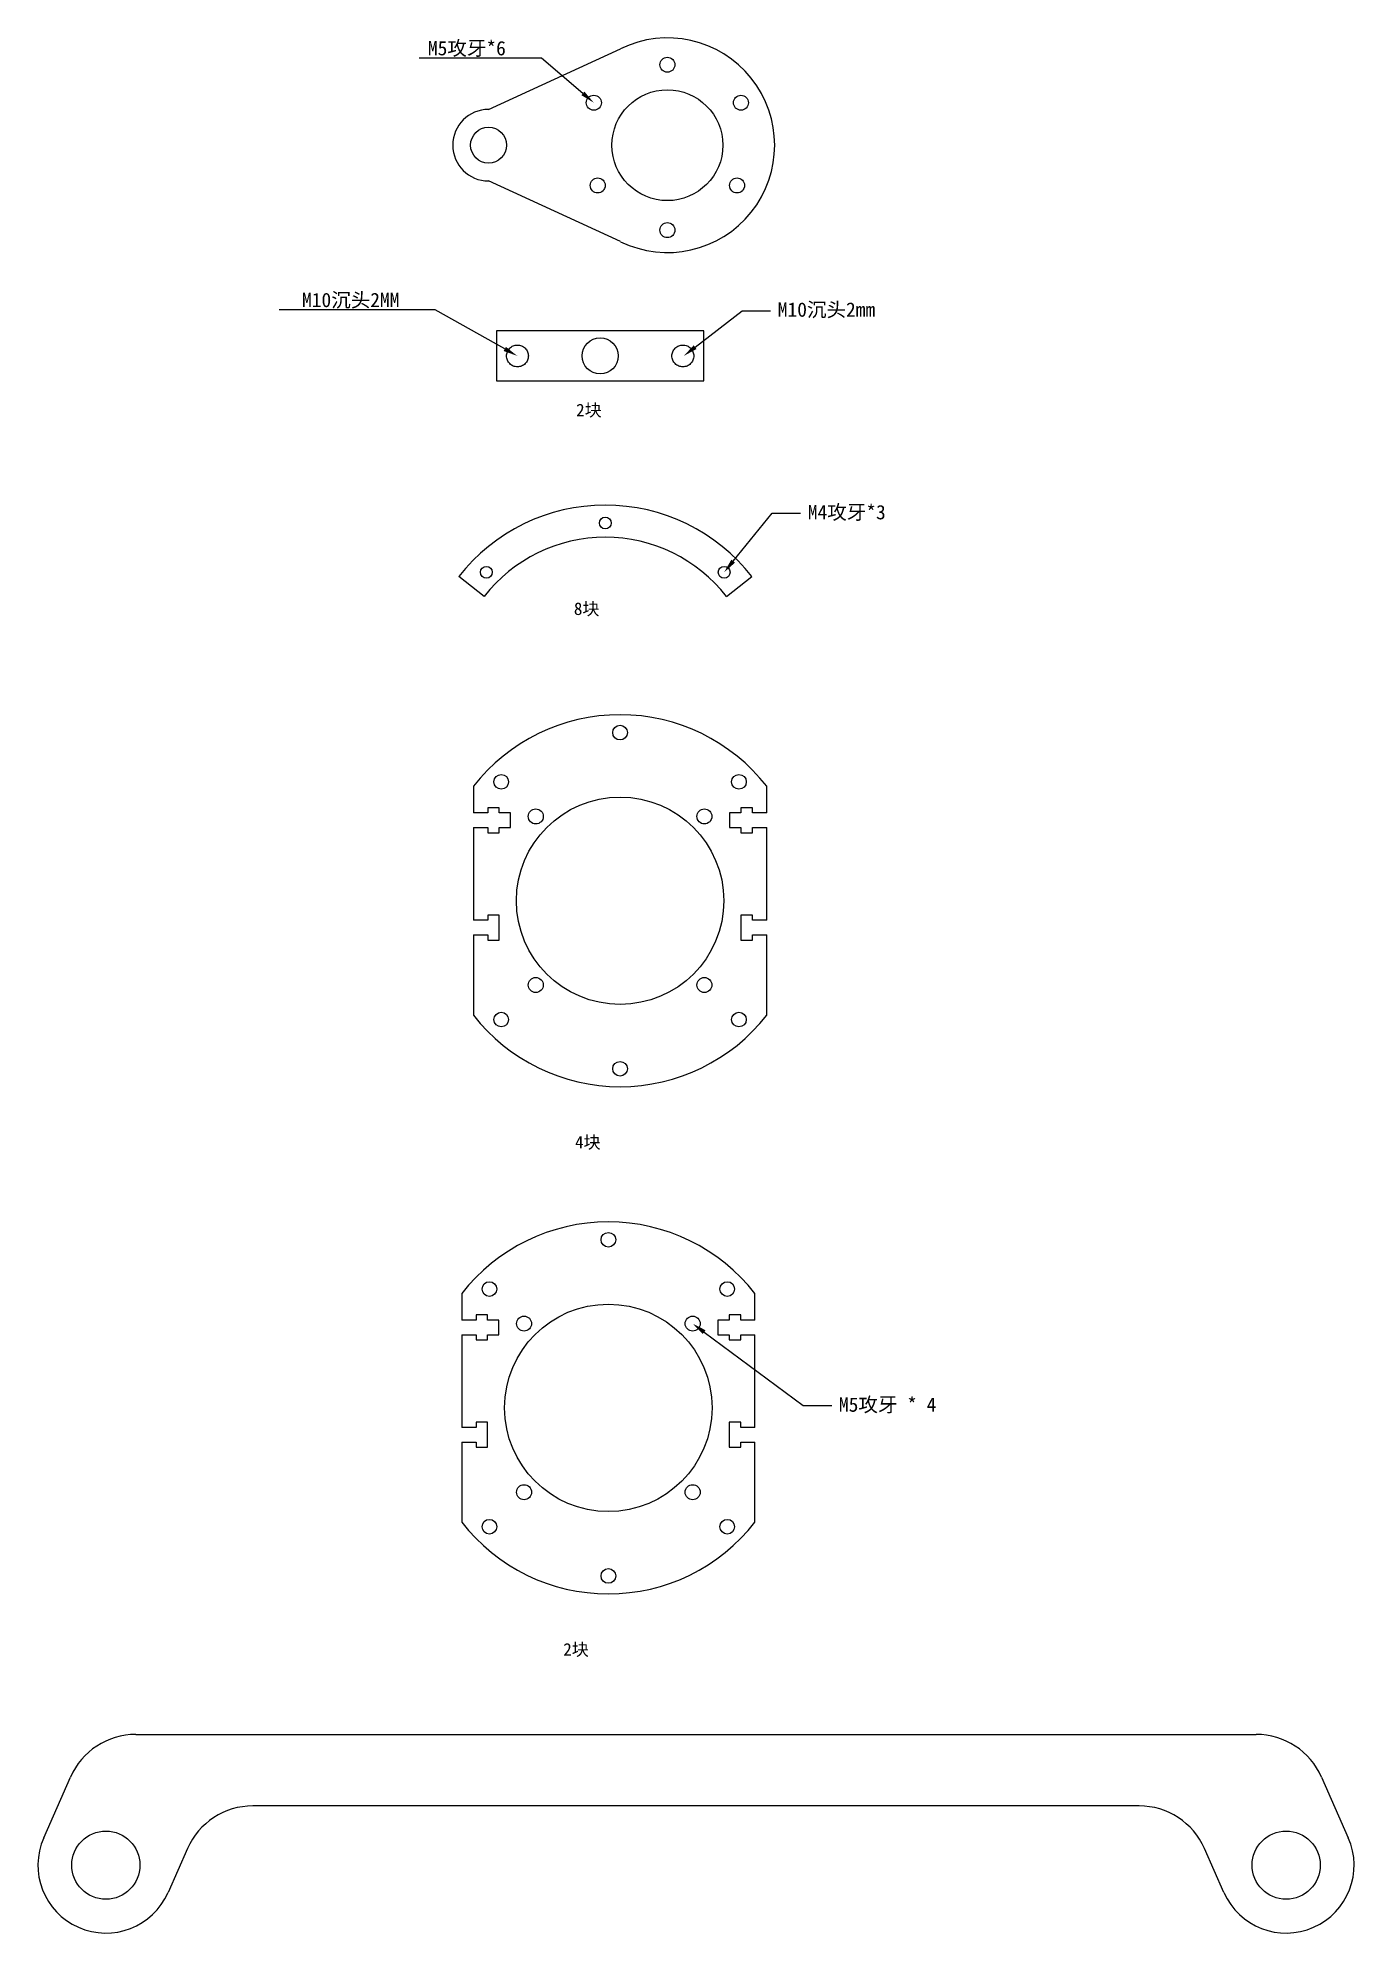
# Model space of a CAD drawing. Header units: millimetres. Extents: x -179 to 189, y -505 to 24.
import ezdxf
from ezdxf import colors
from ezdxf.entities.mleader import LeaderData, LeaderLine
from ezdxf.math import Vec2, Vec3

# ---------------------------------------------------------------- set-up
doc = ezdxf.new("R2010")
doc.units = ezdxf.units.MM

msp = doc.modelspace()

# ---------------------------------------------------------------- linework, layer by layer
at = {"color": 7, "linetype": 'Continuous', "lineweight": 25}
for p, q in [((-52.57, 4.47), (-15.7, 21.45)), ((-15.7, -32.5), (-52.57, -15.53)), ((-50.37, -57.45), (-50.37, -71.45)), ((7.63, -57.45), (-50.37, -57.45)), ((7.63, -71.45), (7.63, -57.45)), ((-50.37, -71.45), (7.63, -71.45)), ((-53.82, -131.7), (-60.91, -126.16)), ((13.95, -131.7), (21.04, -126.16)), ((-56.8, -184.79), (-56.8, -192.23)), ((25.2, -192.23), (25.2, -184.79)), ((-52.8, -192.23), (-56.8, -192.23)), ((-49.6, -190.78), (-52.8, -190.78)), ((-52.8, -190.78), (-52.8, -192.23)), ((-49.6, -192.23), (-49.6, -190.78)), ((-46.4, -192.23), (-49.6, -192.23)), ((-46.4, -196.33), (-46.4, -192.23)), ((18, -192.23), (14.8, -192.23)), ((14.8, -192.23), (14.8, -196.33)), ((21.2, -190.78), (18, -190.78)), ((18, -190.78), (18, -192.23)), ((21.2, -192.23), (21.2, -190.78)), ((25.2, -192.23), (21.2, -192.23)), ((-56.8, -196.33), (-56.8, -222.23)), ((-56.8, -196.33), (-52.8, -196.33)), ((-52.8, -196.33), (-52.8, -197.78)), ((-52.8, -197.78), (-49.6, -197.78)), ((-49.6, -197.78), (-49.6, -196.33)), ((-49.6, -196.33), (-46.4, -196.33)), ((14.8, -196.33), (18, -196.33)), ((18, -196.33), (18, -197.78)), ((18, -197.78), (21.2, -197.78)), ((21.2, -197.78), (21.2, -196.33)), ((21.2, -196.33), (25.2, -196.33)), ((25.2, -222.23), (25.2, -196.33)), ((-52.8, -222.23), (-56.8, -222.23)), ((-49.6, -220.78), (-52.8, -220.78)), ((-52.8, -220.78), (-52.8, -222.23)), ((-49.6, -227.78), (-49.6, -220.78)), ((21.2, -220.78), (18, -220.78)), ((18, -220.78), (18, -227.78)), ((21.2, -222.23), (21.2, -220.78)), ((25.2, -222.23), (21.2, -222.23)), ((-56.8, -226.33), (-56.8, -248.76)), ((-56.8, -226.33), (-52.8, -226.33)), ((-52.8, -226.33), (-52.8, -227.78)), ((-52.8, -227.78), (-49.6, -227.78)), ((18, -227.78), (21.2, -227.78)), ((21.2, -227.78), (21.2, -226.33)), ((21.2, -226.33), (25.2, -226.33)), ((25.2, -248.76), (25.2, -226.33)), ((-60.08, -326.61), (-60.08, -334.04)), ((21.92, -334.04), (21.92, -326.61)), ((-52.88, -332.59), (-56.08, -332.59)), ((-56.08, -332.59), (-56.08, -334.04)), ((-52.88, -334.04), (-52.88, -332.59)), ((17.92, -332.59), (14.72, -332.59)), ((14.72, -332.59), (14.72, -334.04)), ((17.92, -334.04), (17.92, -332.59)), ((-56.08, -334.04), (-60.08, -334.04)), ((-60.08, -338.14), (-60.08, -364.04)), ((-60.08, -338.14), (-56.08, -338.14)), ((-56.08, -338.14), (-56.08, -339.59)), ((-49.68, -334.04), (-52.88, -334.04)), ((-52.88, -339.59), (-52.88, -338.14)), ((-52.88, -338.14), (-49.68, -338.14)), ((-49.68, -338.14), (-49.68, -334.04)), ((14.72, -334.04), (11.52, -334.04)), ((11.52, -334.04), (11.52, -338.14)), ((11.52, -338.14), (14.72, -338.14)), ((14.72, -338.14), (14.72, -339.59)), ((21.92, -334.04), (17.92, -334.04)), ((17.92, -339.59), (17.92, -338.14)), ((17.92, -338.14), (21.92, -338.14)), ((21.92, -364.04), (21.92, -338.14)), ((-56.08, -339.59), (-52.88, -339.59)), ((14.72, -339.59), (17.92, -339.59)), ((-56.08, -364.04), (-60.08, -364.04)), ((-52.88, -362.59), (-56.08, -362.59)), ((-56.08, -362.59), (-56.08, -364.04)), ((-52.88, -369.59), (-52.88, -362.59)), ((17.92, -362.59), (14.72, -362.59)), ((14.72, -362.59), (14.72, -369.59)), ((17.92, -364.04), (17.92, -362.59)), ((21.92, -364.04), (17.92, -364.04)), ((-60.08, -368.14), (-60.08, -390.58)), ((-60.08, -368.14), (-56.08, -368.14)), ((-56.08, -368.14), (-56.08, -369.59)), ((-56.08, -369.59), (-52.88, -369.59)), ((14.72, -369.59), (17.92, -369.59)), ((17.92, -369.59), (17.92, -368.14)), ((17.92, -368.14), (21.92, -368.14)), ((21.92, -390.58), (21.92, -368.14)), ((-151.18, -449.89), (162.03, -449.89)), ((-176.96, -478.77), (-169.48, -461.82)), ((180.33, -461.82), (187.81, -478.77)), ((129.32, -469.89), (-118.47, -469.89)), ((-136.77, -481.82), (-142.19, -494.11)), ((153.04, -494.11), (147.62, -481.82))]:
    msp.add_line(p, q, dxfattribs=at)
for centre, radius in [((-2.57, 16.97), 2.1), ((-23.14, 6.35), 2.1), ((-2.57, -5.53), 15.5), ((17.99, 6.35), 2.1), ((-52.57, -5.53), 5.02), ((-22.06, -16.78), 2.1), ((16.91, -16.78), 2.1), ((-2.57, -29.28), 2.1), ((-21.37, -64.45), 5.05), ((-19.94, -111.17), 1.65), ((-53.17, -124.94), 1.65), ((13.3, -124.94), 1.65), ((-15.8, -169.78), 2.05), ((-49.03, -183.54), 2.05), ((17.43, -183.54), 2.05), ((-15.8, -216.78), 29), ((-39.37, -193.21), 2.1), ((7.77, -193.21), 2.1), ((-39.37, -240.35), 2.1), ((7.77, -240.35), 2.1), ((-49.03, -250.01), 2.05), ((17.43, -250.01), 2.05), ((-15.8, -263.78), 2.05), ((-19.08, -311.59), 2.05), ((-52.32, -325.36), 2.05), ((14.15, -325.36), 2.05), ((-19.08, -358.59), 29), ((-42.65, -335.02), 2.1), ((4.49, -335.02), 2.1), ((-42.65, -382.16), 2.1), ((4.49, -382.16), 2.1), ((-52.32, -391.82), 2.05), ((14.15, -391.82), 2.05), ((-19.08, -405.59), 2.05), ((-159.57, -486.44), 9.53), ((170.43, -486.44), 9.53)]:
    msp.add_circle(centre, radius, dxfattribs=at)
for centre, radius, start, end in [((-2.57, -5.53), 30, 244.0555, 115.9445), ((-52.57, -5.53), 10, 90, 270), ((-19.94, -158.17), 52, 38, 142), ((-19.94, -158.17), 43, 38, 142), ((-15.8, -216.78), 52, 37.958, 142.042), ((-15.8, -216.78), 52, 217.958, 322.042), ((-19.08, -358.59), 52, 37.958, 142.042), ((-19.08, -358.59), 52, 217.958, 322.042), ((-151.18, -469.89), 20, 90, 156.1904), ((162.03, -469.89), 20, 23.8096, 90), ((-118.47, -489.89), 20, 90, 156.1904), ((129.32, -489.89), 20, 23.8096, 90), ((-159.57, -486.44), 19, 156.1904, 336.1904), ((170.43, -486.44), 19, 203.8096, 23.8096)]:
    msp.add_arc(centre, radius, start, end, dxfattribs=at)
for points in [[(-41.45, -64.45), (-41.45, -64.05), (-41.53, -63.65), (-41.83, -62.92), (-42.06, -62.58), (-42.62, -62.01), (-42.96, -61.79), (-43.7, -61.48), (-44.1, -61.4), (-44.9, -61.4), (-45.29, -61.48), (-46.03, -61.79), (-46.37, -62.01), (-46.94, -62.58), (-47.16, -62.92), (-47.47, -63.65), (-47.55, -64.05), (-47.55, -64.85), (-47.47, -65.25), (-47.16, -65.99), (-46.94, -66.33), (-46.37, -66.89), (-46.03, -67.12), (-45.29, -67.42), (-44.9, -67.5), (-44.1, -67.5), (-43.7, -67.42), (-42.96, -67.12), (-42.62, -66.89), (-42.06, -66.33), (-41.83, -65.99), (-41.53, -65.25), (-41.45, -64.85), (-41.45, -64.45)], [(4.8, -64.45), (4.8, -64.05), (4.72, -63.65), (4.42, -62.92), (4.19, -62.58), (3.63, -62.01), (3.29, -61.79), (2.55, -61.48), (2.15, -61.4), (1.35, -61.4), (0.96, -61.48), (0.22, -61.79), (-0.12, -62.01), (-0.69, -62.58), (-0.91, -62.92), (-1.22, -63.65), (-1.3, -64.05), (-1.3, -64.85), (-1.22, -65.25), (-0.91, -65.99), (-0.69, -66.33), (-0.12, -66.89), (0.22, -67.12), (0.96, -67.42), (1.35, -67.5), (2.15, -67.5), (2.55, -67.42), (3.29, -67.12), (3.63, -66.89), (4.19, -66.33), (4.42, -65.99), (4.72, -65.25), (4.8, -64.85), (4.8, -64.45)]]:
    msp.add_open_spline(points, degree=3, knots=[0, 0, 0, 0, 0.0625, 0.0625, 0.125, 0.125, 0.1875, 0.1875, 0.25, 0.25, 0.3125, 0.3125, 0.375, 0.375, 0.4375, 0.4375, 0.5, 0.5, 0.5625, 0.5625, 0.625, 0.625, 0.6875, 0.6875, 0.75, 0.75, 0.8125, 0.8125, 0.875, 0.875, 0.9375, 0.9375, 1, 1, 1, 1], dxfattribs=at)

# ---------------------------------------------------------------- texts
at = {"char_height": 3.5, "attachment_point": 1}
for s, insert in [('2{\\fSimSun|b0|i0|c134|p2;块}', (-28.09, -77.84)), ('8{\\fSimSun|b0|i0|c134|p2;块}', (-28.72, -133.39)), ('4{\\fSimSun|b0|i0|c134|p2;块}', (-28.4, -282.56)), ('2{\\fSimSun|b0|i0|c134|p2;块}', (-31.69, -424.37))]:
    msp.add_mtext_dynamic_manual_height_columns(s, width=24.0825, gutter_width=17.5, heights=[0], dxfattribs=dict(at, insert=insert))

# ---------------------------------------------------------------- leaders
ml = msp.add_multileader_mtext('Standard')
ml.set_content('M5{\\fSimSun|b0|i0|c134|p2;攻牙}*6', color=256)
ml.set_leader_properties()
ml.build(insert=Vec2(0, 0))
ml.multileader.update_dxf_attribs({"text_right_attachment_type": 6})
ctx = ml.context
ctx.base_point, ctx.plane_origin = Vec3(-75.79, 21.34), Vec3(-23.14, 6.35)
ctx.right_attachment, ctx.text_align_type = 6, 2
notes = []
notes.append((ctx, [(0, (1, 1, 0), (-37.74, 18.8), (-1, 0), 8, [(0, [(-23.14, 6.35)], 0, [])])]))
ctx.mtext.insert, ctx.mtext.alignment, ctx.mtext.flow_direction = Vec3(-47.74, 23.6), 3, 5
ml = msp.add_multileader_mtext('Standard')
ml.set_content('M10{\\fSimSun|b0|i0|c134|p2;沉头}2MM', color=256)
ml.set_leader_properties()
ml.build(insert=Vec2(0, 0))
ml.multileader.update_dxf_attribs({"text_right_attachment_type": 6})
ctx = ml.context
ctx.base_point, ctx.plane_origin = Vec3(-111.54, -49.13), Vec3(-44.54, -64.45)
ctx.right_attachment, ctx.text_align_type = 6, 2
notes.append((ctx, [(0, (1, 1, 0), (-67.49, -51.6), (-1, 0), 8, [(0, [(-44.54, -64.45)], 0, [])])]))
ctx.mtext.insert, ctx.mtext.alignment, ctx.mtext.flow_direction = Vec3(-77.49, -46.8), 3, 5
ml = msp.add_multileader_mtext('Standard')
ml.set_content('M10{\\fSimSun|b0|i0|c134|p2;沉头}2mm', color=256)
ml.set_leader_properties()
ml.build(insert=Vec2(0, 0))
ml.multileader.update_dxf_attribs({"text_right_attachment_type": 6})
ctx = ml.context
ctx.base_point, ctx.plane_origin = Vec3(26.29, -51.82), Vec3(2.01, -64.45)
ctx.right_attachment = 6
notes.append((ctx, [(0, (1, 1, 0), (18.29, -51.82), (1, 0), 8, [(0, [(2.01, -64.45)], 0, [])])]))
ctx.mtext.insert, ctx.mtext.flow_direction = Vec3(28.29, -49.49), 5
ml = msp.add_multileader_mtext('Standard')
ml.set_content('M4{\\fSimSun|b0|i0|c134|p2;攻牙}*3', color=256)
ml.set_leader_properties()
ml.build(insert=Vec2(0, 0))
ml.multileader.update_dxf_attribs({"text_right_attachment_type": 6})
ctx = ml.context
ctx.base_point, ctx.plane_origin = Vec3(34.68, -108.41), Vec3(13.3, -124.94)
ctx.right_attachment = 6
notes.append((ctx, [(0, (1, 1, 0), (26.68, -108.41), (1, 0), 8, [(0, [(13.3, -124.94)], 0, [])])]))
ctx.mtext.insert, ctx.mtext.flow_direction = Vec3(36.68, -106.14), 5
ml = msp.add_multileader_mtext('Standard')
ml.set_content('M5{\\fSimSun|b0|i0|c134|p2;攻牙} * 4', color=256)
ml.set_leader_properties()
ml.build(insert=Vec2(0, 0))
ml.multileader.update_dxf_attribs({"text_right_attachment_type": 6})
ctx = ml.context
ctx.base_point, ctx.plane_origin = Vec3(43.39, -357.94), Vec3(4.49, -335.02)
ctx.right_attachment = 6
notes.append((ctx, [(0, (1, 1, 0), (35.39, -357.94), (1, 0), 8, [(0, [(4.49, -335.02)], 0, [])])]))
ctx.mtext.insert, ctx.mtext.flow_direction = Vec3(45.39, -355.67), 5
for ctx, leaders in notes:
    for number, flags, end, landing, length, lines in leaders:
        leader = LeaderData()
        leader.index, (leader.has_last_leader_line, leader.has_dogleg_vector, leader.attachment_direction) = number, flags
        leader.last_leader_point, leader.dogleg_vector, leader.dogleg_length = Vec3(end), Vec3(landing), length
        for number, points, colour, breaks in lines:
            line = LeaderLine()
            line.index, line.vertices, line.color, line.breaks = number, Vec3.list(points), colors.encode_raw_color(colour), breaks
            leader.lines.append(line)
        ctx.leaders.append(leader)

doc.saveas('drawing.dxf')
